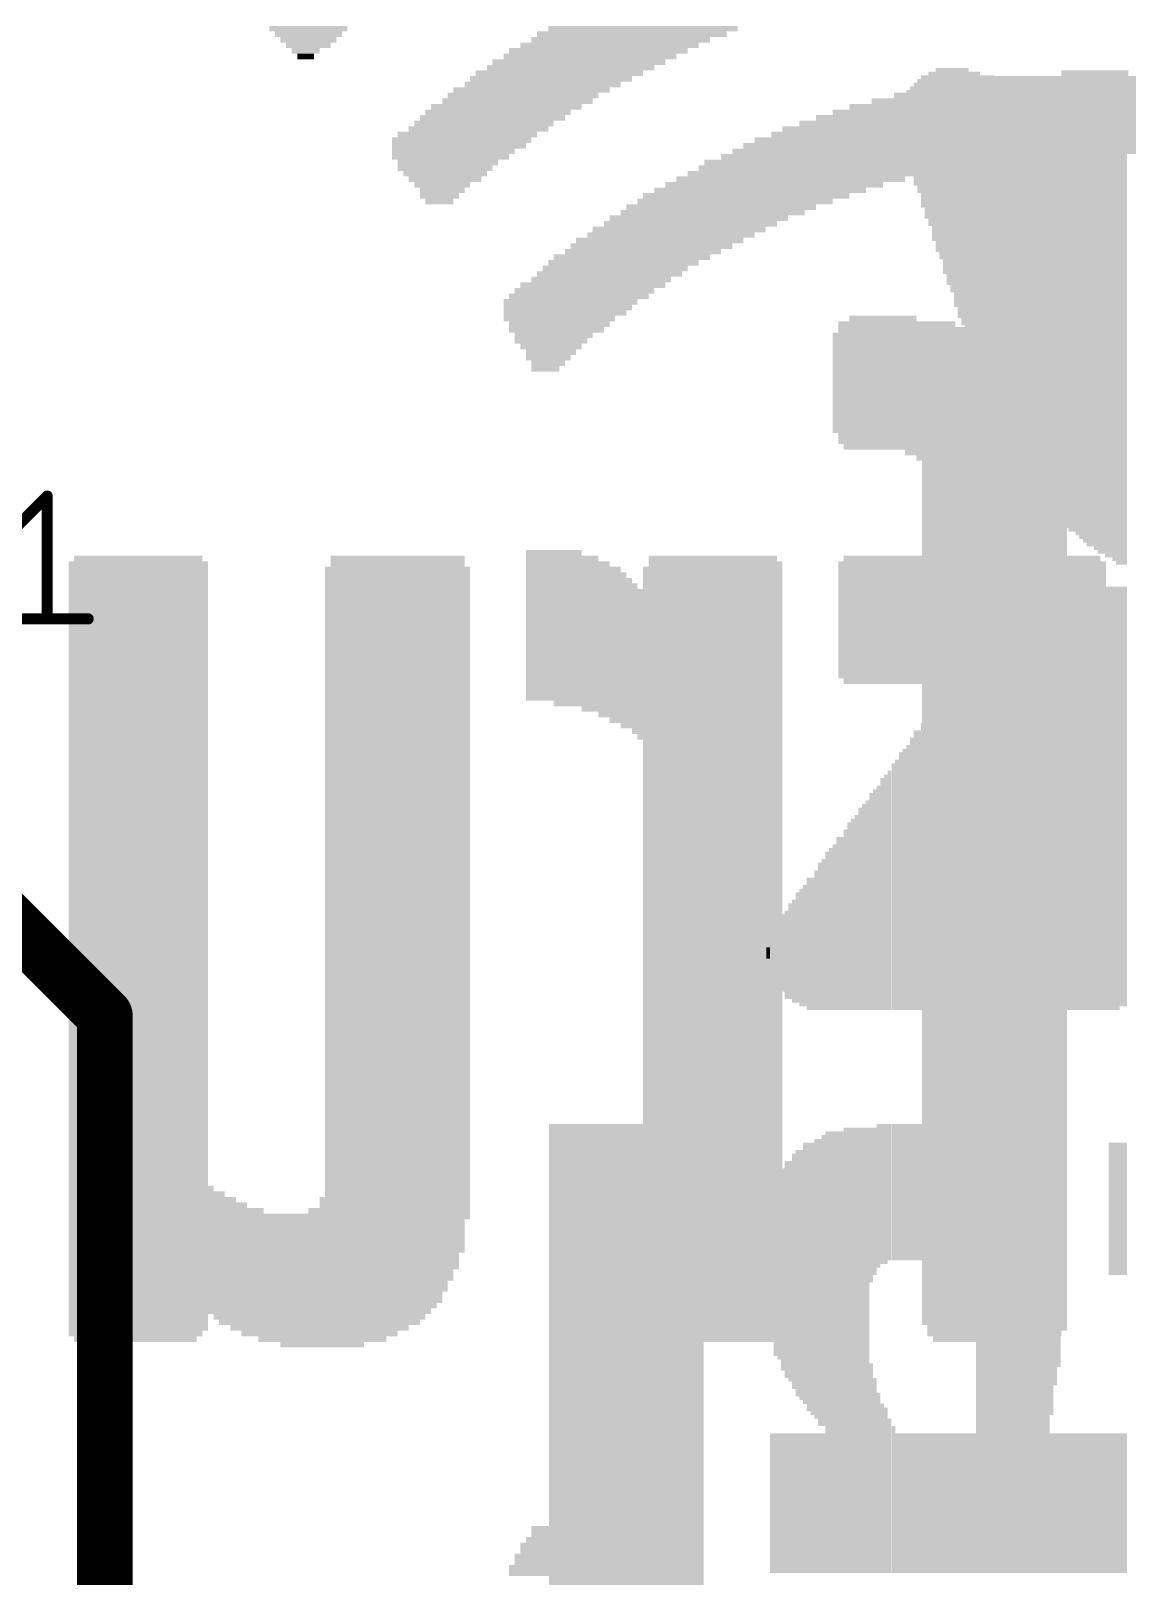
# Model space of a CAD drawing. Extents: x -8.4 to 31.7, y -7.2 to 47.3.
# Drawn here: x 6.27 to 11.26, y 27.17 to 34.2 of the extents above; entities that cross this region are included whole.
import ezdxf

# ---------------------------------------------------------------- set-up
doc = ezdxf.new("R2010")
doc.units = 0
for name, color, linetype in [('1', 12, 'CONTINUOUS'), ('21', 4, 'CONTINUOUS'), ('22', 6, 'CONTINUOUS'), ('51', 253, 'CONTINUOUS')]:
    doc.layers.add(name, color=color, linetype=linetype)

# ---------------------------------------------------------------- blocks, each defined once
blk = doc.blocks.new('RECT')
blk.add_solid([(-0.5, -0.5), (0.5, -0.5), (-0.5, 0.5), (0.5, 0.5)])

msp = doc.modelspace()

# ---------------------------------------------------------------- linework, layer by layer
at = {"layer": '1', "const_width": 0.254}
for points in [[(6.604, 29.718), (6.096, 30.226)], [(6.604, 26.416), (6.604, 29.718)]]:
    msp.add_lwpolyline(points, dxfattribs=at)
at = {"layer": '1', "const_width": 0.127}
for points in [[(6.6675, 29.718, 1), (6.5405, 29.718)], [(6.5591, 29.6731, 1), (6.6489, 29.7629)]]:
    msp.add_lwpolyline(points, format="xyb", dxfattribs=at)
at = {"layer": '51', "const_width": 0.0508}
for points in [[(6.1554, 31.8983), (6.3418, 32.0847)], [(6.3418, 32.0847), (6.3418, 31.5254)], [(6.1554, 31.5254), (6.5282, 31.5254)]]:
    msp.add_lwpolyline(points, dxfattribs=at)
at = {"layer": '51', "const_width": 0.0254}
for points in [[(6.3545, 32.0847, 1), (6.3291, 32.0847)], [(6.3508, 32.0757, 1), (6.3328, 32.0937)], [(6.3291, 31.5254, 1), (6.3545, 31.5254)], [(6.5282, 31.5127, 1), (6.5282, 31.5381)]]:
    msp.add_lwpolyline(points, format="xyb", dxfattribs=at)

# ---------------------------------------------------------------- block references
at = {"layer": '21', "rotation": 270}
for p, xscale, yscale in [((10.3292, 33.7), 0.6035, 0.0167), ((10.3459, 33.6748), 0.6538, 0.0168), ((10.3627, 33.6665), 0.7041, 0.0168), ((10.3795, 33.6329), 0.7712, 0.0167), ((10.3962, 33.6161), 0.8382, 0.0168), ((10.413, 33.5994), 0.8717, 0.0168), ((10.4298, 33.5659), 0.9387, 0.0167), ((10.4465, 33.5407), 0.989, 0.0168), ((10.4633, 33.5239), 1.0226, 0.0168), ((10.4801, 33.4904), 1.0896, 0.0167), ((10.4968, 33.4653), 1.1399, 0.0168), ((10.5136, 33.4485), 1.1734, 0.0168), ((10.5304, 33.415), 1.2405, 0.0167), ((10.5471, 33.3815), 1.2741, 0.0168), ((10.5639, 33.3647), 1.3076, 0.0167), ((10.5806, 33.3312), 1.3747, 0.0168), ((10.5974, 33.2976), 1.4082, 0.0168), ((10.6142, 33.2809), 1.4417, 0.0167), ((10.6309, 33.2473), 1.5088, 0.0168), ((10.6477, 33.2222), 1.559, 0.0168), ((10.2621, 33.7838), 0.3018, 0.0168), ((10.2789, 33.7586), 0.3856, 0.0168), ((10.2957, 33.7335), 0.4694, 0.0167), ((10.3124, 33.7251), 0.5196, 0.0168), ((10.6645, 33.197), 1.5758, 0.0167), ((10.6812, 33.1803), 1.6093, 0.0168), ((10.698, 33.1635), 1.6428, 0.0168), ((10.7148, 33.1467), 1.6764, 0.0167), ((10.7315, 33.1216), 1.6932, 0.0168), ((10.7483, 33.0881), 1.7267, 0.0167), ((10.765, 33.0881), 1.7267, 0.0168), ((10.7818, 33.0713), 1.7602, 0.0168), ((10.7986, 33.0545), 1.7937, 0.0167), ((10.8153, 33.0378), 1.7938, 0.0168), ((10.8321, 33.0211), 1.8273, 0.0168), ((10.8489, 33.0127), 1.8441, 0.0167), ((10.8656, 33.0042), 1.8609, 0.0168), ((10.2454, 33.7754), 0.2514, 0.0167), ((10.8824, 32.9875), 1.8608, 0.0168), ((10.8992, 32.9791), 1.8776, 0.0167), ((10.9159, 32.9539), 1.8943, 0.0168), ((10.9327, 32.9456), 1.9111, 0.0168), ((10.9495, 32.9372), 1.9278, 0.0167), ((10.9662, 32.9205), 1.9279, 0.0168), ((10.983, 32.9121), 1.9447, 0.0167), ((10.9997, 32.9037), 1.9614, 0.0168), ((11.0165, 32.9037), 1.9614, 0.0168), ((11.0333, 32.8869), 1.9614, 0.0167), ((11.05, 32.8785), 1.9782, 0.0168), ((10.2286, 33.7921), 0.1173, 0.0168), ((11.0668, 32.8618), 1.9781, 0.0168), ((11.0836, 32.8533), 1.9949, 0.0167), ((11.1003, 32.8533), 1.9949, 0.0168), ((11.1171, 32.8366), 1.9949, 0.0168), ((11.1339, 32.8283), 2.0117, 0.0167), ((11.1506, 32.8283), 2.0117, 0.0168), ((11.1674, 32.8199), 2.0285, 0.0167), ((11.1841, 32.8115), 2.0117, 0.0168), ((11.2009, 32.8031), 2.0284, 0.0168), ((11.2177, 32.7863), 2.0284, 0.0167), ((11.2344, 32.7863), 2.0284, 0.0168), ((11.2512, 32.7863), 2.0284, 0.0168), ((10.9327, 30.6741), 1.8608, 0.0168), ((10.9495, 30.6741), 1.8608, 0.0167), ((10.9662, 30.6741), 1.8608, 0.0168), ((10.983, 30.6825), 1.8775, 0.0167), ((10.9997, 30.6825), 1.8775, 0.0168), ((11.0165, 30.6825), 1.8775, 0.0168), ((11.0333, 30.6909), 1.8943, 0.0167), ((11.05, 30.6909), 1.8943, 0.0168), ((11.0668, 30.6992), 1.911, 0.0168), ((11.0836, 30.6992), 1.911, 0.0167), ((11.1003, 30.6992), 1.911, 0.0168), ((11.1171, 30.6992), 1.911, 0.0168), ((11.1339, 30.7076), 1.9278, 0.0167), ((11.1506, 30.7076), 1.9278, 0.0168), ((11.1674, 30.7076), 1.9278, 0.0167), ((11.1841, 30.7076), 1.9278, 0.0168), ((11.2009, 30.7076), 1.9278, 0.0168), ((11.2177, 30.7076), 1.9278, 0.0167), ((11.2344, 30.716), 1.9111, 0.0168), ((11.2512, 30.716), 1.9111, 0.0168), ((10.8321, 30.649), 1.8105, 0.0168), ((10.8489, 30.649), 1.8105, 0.0167), ((10.8656, 30.649), 1.8105, 0.0168), ((10.8824, 30.6573), 1.8272, 0.0168), ((10.8992, 30.6573), 1.8272, 0.0167), ((10.9159, 30.6657), 1.844, 0.0168), ((10.7148, 30.607), 1.7266, 0.0167), ((10.7315, 30.607), 1.7266, 0.0168), ((10.7483, 30.6154), 1.7434, 0.0167), ((10.765, 30.6238), 1.7602, 0.0168), ((10.7818, 30.6238), 1.7602, 0.0168), ((10.7986, 30.6322), 1.7769, 0.0167), ((10.8153, 30.6322), 1.7769, 0.0168), ((10.6309, 30.5735), 1.6596, 0.0168), ((10.6477, 30.5819), 1.6764, 0.0168), ((10.6645, 30.5819), 1.6764, 0.0167), ((10.6812, 30.5903), 1.6931, 0.0168), ((10.698, 30.5987), 1.7099, 0.0168), ((10.5639, 30.54), 1.5925, 0.0167), ((10.5806, 30.5484), 1.6093, 0.0168), ((10.5974, 30.5568), 1.6261, 0.0168), ((10.6142, 30.5568), 1.6261, 0.0167), ((10.4968, 30.5065), 1.5255, 0.0168), ((10.5136, 30.5065), 1.5255, 0.0168), ((10.5304, 30.5232), 1.559, 0.0167), ((10.5471, 30.5316), 1.5758, 0.0168), ((10.4298, 30.4646), 1.4417, 0.0167), ((10.4465, 30.4813), 1.4752, 0.0168), ((10.4633, 30.4813), 1.4752, 0.0168), ((10.4801, 30.4897), 1.4919, 0.0167), ((10.3795, 30.431), 1.3746, 0.0167), ((10.3962, 30.4394), 1.3914, 0.0168), ((10.413, 30.4562), 1.4249, 0.0168), ((10.3292, 30.3975), 1.3075, 0.0167), ((10.3459, 30.4059), 1.3243, 0.0168), ((10.3627, 30.4143), 1.3411, 0.0168), ((10.2789, 30.364), 1.2405, 0.0168), ((10.2957, 30.3807), 1.274, 0.0167), ((10.3124, 30.3807), 1.274, 0.0168), ((10.2286, 30.3304), 1.1734, 0.0168), ((10.2454, 30.3388), 1.1902, 0.0167), ((10.2621, 30.3472), 1.207, 0.0168), ((10.1783, 30.2885), 1.0896, 0.0168), ((10.1951, 30.3053), 1.1231, 0.0167), ((10.2118, 30.3137), 1.1399, 0.0168), ((10.128, 30.255), 1.0226, 0.0168), ((10.1448, 30.2718), 1.0561, 0.0167), ((10.1615, 30.2801), 1.0728, 0.0168), ((10.0777, 30.2215), 0.9555, 0.0168), ((10.0945, 30.2382), 0.989, 0.0168), ((10.1113, 30.2466), 1.0058, 0.0167), ((10.0274, 30.1879), 0.8884, 0.0168), ((10.0442, 30.2047), 0.922, 0.0168), ((10.061, 30.2131), 0.9387, 0.0167), ((9.9771, 30.1544), 0.8214, 0.0168), ((9.9939, 30.1712), 0.8549, 0.0168), ((10.0107, 30.1796), 0.8717, 0.0167), ((9.9101, 30.1125), 0.7376, 0.0167), ((9.9268, 30.1209), 0.7543, 0.0168), ((9.9436, 30.1377), 0.7879, 0.0168), ((9.9604, 30.1377), 0.7879, 0.0167), ((9.8598, 30.079), 0.6705, 0.0168), ((9.8765, 30.0874), 0.6873, 0.0167), ((9.8933, 30.1041), 0.7208, 0.0168), ((9.8095, 30.0455), 0.6035, 0.0168), ((9.8262, 30.0455), 0.6035, 0.0167), ((9.843, 30.0622), 0.637, 0.0168), ((9.7592, 30.0287), 0.5029, 0.0168), ((9.7759, 30.0287), 0.5365, 0.0167), ((9.7927, 30.037), 0.5532, 0.0168), ((9.7089, 29.9951), 0.4024, 0.0168), ((9.7256, 30.0119), 0.4359, 0.0167), ((9.7424, 30.0119), 0.4694, 0.0168), ((9.6586, 29.9951), 0.2682, 0.0168), ((9.6754, 29.9951), 0.3018, 0.0168), ((9.6921, 30.0035), 0.352, 0.0167), ((9.6418, 29.9951), 0.2012, 0.0167), ((9.6251, 30.0035), 0.0503, 0.0168), ((8.636, 25.8041), 6.8397, 0.0168), ((8.6528, 25.8041), 6.8397, 0.0167), ((8.6695, 25.8041), 6.8397, 0.0168), ((8.6863, 25.8041), 6.8397, 0.0168), ((8.7031, 25.8041), 6.8397, 0.0167), ((8.7198, 25.8041), 6.8397, 0.0168), ((8.7366, 25.8041), 6.8397, 0.0168), ((8.7534, 25.8041), 6.8397, 0.0167), ((8.7701, 25.8041), 6.8397, 0.0168), ((8.7869, 25.8041), 6.8397, 0.0168), ((8.8037, 25.8041), 6.8397, 0.0167), ((8.8204, 25.8041), 6.8397, 0.0168), ((8.8372, 25.8041), 6.8397, 0.0168), ((8.854, 25.8041), 6.8397, 0.0167), ((8.8707, 25.8041), 6.8397, 0.0168), ((8.8875, 25.8041), 6.8397, 0.0167), ((8.9042, 25.8041), 6.8397, 0.0168), ((8.921, 25.8041), 6.8397, 0.0168), ((8.9378, 25.8041), 6.8397, 0.0167), ((8.9545, 25.8041), 6.8397, 0.0168), ((8.9713, 25.8041), 6.8397, 0.0168), ((8.9881, 25.8041), 6.8397, 0.0167), ((9.0048, 25.8041), 6.8397, 0.0168), ((9.0216, 25.8041), 6.8397, 0.0168), ((9.0384, 25.8041), 6.8397, 0.0167), ((9.0551, 25.8041), 6.8397, 0.0168), ((9.0719, 25.8041), 6.8397, 0.0167), ((9.0886, 25.8041), 6.8397, 0.0168), ((9.1054, 25.8041), 6.8397, 0.0168), ((9.1222, 25.8041), 6.8397, 0.0167), ((9.1389, 25.8041), 6.8397, 0.0168), ((9.1557, 25.8041), 6.8397, 0.0168), ((9.1725, 25.8041), 6.8397, 0.0167), ((9.1892, 25.8041), 6.8397, 0.0168), ((9.206, 25.8041), 6.8397, 0.0168), ((9.2227, 25.8041), 6.8397, 0.0167), ((9.2395, 22.225), 13.998, 0.0168), ((9.2563, 22.225), 13.998, 0.0168), ((9.273, 22.225), 13.998, 0.0167), ((9.2898, 22.225), 13.998, 0.0168), ((9.3065, 22.225), 13.998, 0.0167), ((9.3233, 22.225), 13.998, 0.0168), ((10.128, 28.8971), 0.6538, 0.0168), ((10.1448, 28.9055), 0.6371, 0.0167), ((10.1615, 28.9055), 0.6371, 0.0168), ((10.1783, 28.9139), 0.6203, 0.0168), ((10.1951, 28.9139), 0.6203, 0.0167), ((10.2118, 28.9139), 0.6203, 0.0168), ((10.2286, 28.9139), 0.6203, 0.0168), ((10.2454, 28.9139), 0.6203, 0.0167), ((10.2621, 28.9139), 0.6203, 0.0168), ((10.2789, 28.9139), 0.6203, 0.0168), ((10.2957, 28.9139), 0.6203, 0.0167), ((10.3124, 28.9139), 0.6203, 0.0168), ((10.3292, 28.9139), 0.6203, 0.0167), ((10.3459, 28.9139), 0.6203, 0.0168), ((10.3627, 28.9139), 0.6203, 0.0168), ((10.3795, 28.9139), 0.6203, 0.0167), ((9.7927, 28.545), 1.1902, 0.0168), ((9.8095, 28.5282), 1.2237, 0.0168), ((9.8262, 28.5199), 1.2405, 0.0167), ((9.843, 28.5199), 1.2741, 0.0168), ((9.8598, 28.5031), 1.3076, 0.0168), ((9.8765, 28.5115), 1.3244, 0.0167), ((9.8933, 28.1846), 2.0116, 0.0168), ((9.9101, 28.1846), 2.0116, 0.0167), ((9.9268, 28.1846), 2.0116, 0.0168), ((9.9436, 28.1846), 2.0116, 0.0168), ((9.9604, 28.1846), 2.0116, 0.0167), ((9.9771, 28.193), 2.0284, 0.0168), ((9.9939, 28.193), 2.0284, 0.0168), ((10.0107, 28.193), 2.0284, 0.0167), ((10.0274, 28.193), 2.0284, 0.0168), ((10.0442, 28.193), 2.0284, 0.0168), ((10.061, 28.193), 2.0284, 0.0167), ((10.0777, 28.193), 2.0284, 0.0168), ((10.0945, 28.8552), 0.7041, 0.0168), ((10.1113, 28.8719), 0.6706, 0.0167), ((10.3962, 28.9055), 0.6035, 0.0168), ((10.413, 28.9055), 0.6035, 0.0168), ((10.4298, 28.9055), 0.6035, 0.0167), ((10.4465, 28.9055), 0.6035, 0.0168), ((10.4633, 28.9055), 0.6035, 0.0168), ((10.4801, 28.8971), 0.6203, 0.0167), ((10.4968, 28.8971), 0.6203, 0.0168), ((10.5136, 28.8887), 0.637, 0.0168), ((10.5304, 28.8803), 0.6538, 0.0167), ((10.5471, 28.8552), 0.7041, 0.0168), ((10.5639, 28.8384), 0.7376, 0.0167), ((10.5806, 28.1846), 2.0116, 0.0168), ((10.5974, 28.1846), 2.0116, 0.0168), ((10.6142, 28.1846), 2.0116, 0.0167), ((10.6309, 28.1846), 2.0116, 0.0168), ((10.6477, 28.1763), 1.9949, 0.0168), ((10.6645, 28.1763), 1.9949, 0.0167), ((10.6812, 28.1679), 1.9781, 0.0168), ((10.698, 28.1679), 1.9781, 0.0168), ((10.7148, 28.1679), 1.9781, 0.0167), ((10.7315, 28.1594), 1.9613, 0.0168), ((10.7483, 28.1594), 1.9613, 0.0167), ((11.1841, 28.8384), 0.6035, 0.0168), ((11.2009, 28.8384), 0.6035, 0.0168), ((11.2177, 28.8384), 0.6035, 0.0167), ((11.2344, 28.8384), 0.6035, 0.0168), ((11.2512, 28.8384), 0.6035, 0.0168), ((9.7424, 28.5535), 1.0729, 0.0168), ((9.7592, 28.545), 1.1232, 0.0168), ((9.7759, 28.5367), 1.1399, 0.0167), ((10.765, 28.1511), 1.9446, 0.0168), ((10.7818, 28.1427), 1.9278, 0.0168), ((10.7986, 28.1344), 1.9111, 0.0167), ((10.8153, 28.1344), 1.9111, 0.0168), ((9.6921, 28.5618), 0.922, 0.0167), ((9.7089, 28.5618), 0.989, 0.0168), ((9.7256, 28.5534), 1.0058, 0.0167), ((10.8321, 28.1176), 1.8775, 0.0168), ((10.8489, 28.1092), 1.8608, 0.0167), ((10.8656, 28.1008), 1.844, 0.0168), ((9.6586, 28.5617), 0.7879, 0.0168), ((9.6754, 28.5618), 0.8214, 0.0168), ((10.8824, 28.0841), 1.8105, 0.0168), ((10.8992, 28.0673), 1.7769, 0.0167), ((10.9159, 28.4026), 1.0059, 0.0168), ((9.6418, 28.5618), 0.5868, 0.0167), ((10.9327, 28.4361), 0.8047, 0.0168), ((10.9495, 28.4444), 0.6538, 0.0167), ((10.0945, 27.6566), 0.9555, 0.0168), ((10.1113, 27.6231), 0.8885, 0.0167), ((10.128, 27.5895), 0.8214, 0.0168), ((10.1448, 27.5644), 0.7711, 0.0167), ((10.1615, 27.556), 0.7543, 0.0168), ((10.1783, 27.5308), 0.704, 0.0168), ((9.6418, 27.4973), 0.637, 0.0167), ((9.6586, 27.4973), 0.637, 0.0168), ((9.6754, 27.4973), 0.637, 0.0168), ((9.6921, 27.4973), 0.637, 0.0167), ((9.7089, 27.4973), 0.637, 0.0168), ((9.7256, 27.4973), 0.637, 0.0167), ((9.7424, 27.4973), 0.637, 0.0168), ((9.7592, 27.4973), 0.637, 0.0168), ((9.7759, 27.4973), 0.637, 0.0167), ((9.7927, 27.4973), 0.637, 0.0168), ((9.8095, 27.4973), 0.637, 0.0168), ((9.8262, 27.4973), 0.637, 0.0167), ((9.843, 27.4973), 0.637, 0.0168), ((9.8598, 27.4973), 0.637, 0.0168), ((9.8765, 27.4973), 0.637, 0.0167), ((10.1951, 27.5141), 0.6705, 0.0167), ((10.2118, 27.4973), 0.637, 0.0168), ((10.2286, 27.4973), 0.637, 0.0168), ((10.2454, 27.4973), 0.637, 0.0167), ((10.2621, 27.4973), 0.637, 0.0168), ((10.2789, 27.4973), 0.637, 0.0168), ((10.2957, 27.4973), 0.637, 0.0167), ((10.3124, 27.4973), 0.637, 0.0168), ((10.3292, 27.4973), 0.637, 0.0167), ((10.3459, 27.4973), 0.637, 0.0168), ((10.3627, 27.4973), 0.637, 0.0168), ((10.3795, 27.4973), 0.637, 0.0167), ((10.3962, 27.4973), 0.637, 0.0168), ((10.413, 27.4973), 0.637, 0.0168), ((10.4298, 27.4973), 0.637, 0.0167), ((10.4465, 27.4973), 0.637, 0.0168), ((10.4633, 27.4973), 0.637, 0.0168), ((10.4801, 27.4973), 0.637, 0.0167), ((10.4968, 27.4973), 0.637, 0.0168), ((10.5136, 27.4973), 0.637, 0.0168), ((10.5304, 27.4973), 0.637, 0.0167), ((10.5471, 27.4973), 0.637, 0.0168), ((10.5639, 27.4973), 0.637, 0.0167), ((10.9159, 27.4973), 0.637, 0.0168), ((10.9327, 27.4973), 0.637, 0.0168), ((10.9495, 27.4973), 0.637, 0.0167), ((10.9662, 27.4973), 0.637, 0.0168), ((10.983, 27.4973), 0.637, 0.0167), ((10.9997, 27.4973), 0.637, 0.0168), ((11.0165, 27.4973), 0.637, 0.0168), ((11.0333, 27.4973), 0.637, 0.0167), ((11.05, 27.4973), 0.637, 0.0168), ((11.0668, 27.4973), 0.637, 0.0168), ((11.0836, 27.4973), 0.637, 0.0167), ((11.1003, 27.4973), 0.637, 0.0168), ((11.1171, 27.4973), 0.637, 0.0168), ((11.1339, 27.4973), 0.637, 0.0167), ((11.1506, 27.4973), 0.637, 0.0168), ((11.1674, 27.4973), 0.637, 0.0167), ((11.1841, 27.4973), 0.637, 0.0168), ((11.2009, 27.4973), 0.637, 0.0168), ((11.2177, 27.4973), 0.637, 0.0167), ((11.2344, 27.4973), 0.637, 0.0168), ((11.2512, 27.4973), 0.637, 0.0168)]:
    msp.add_blockref('RECT', p, dxfattribs=dict(at, xscale=xscale, yscale=yscale))
at = {"layer": '22', "yscale": 0.0254, "rotation": 180}
for p, xscale in [((7.5311, 34.2138), 0.3556), ((9.0551, 34.2138), 0.8636), ((7.5311, 34.1884), 0.3048), ((7.5311, 34.163), 0.254), ((7.5311, 34.1376), 0.2032), ((8.9027, 34.1376), 0.8128), ((8.9535, 34.163), 0.8128), ((9.0043, 34.1884), 0.8636), ((7.5184, 34.1122), 0.127), ((7.5184, 34.0868), 0.0762), ((8.763, 34.0614), 0.7874), ((8.8138, 34.0868), 0.7874), ((8.8519, 34.1122), 0.8128), ((8.636, 33.9852), 0.7366), ((8.6741, 34.0106), 0.762), ((8.7249, 34.036), 0.762), ((11.1125, 33.9852), 0.9652), ((11.1125, 34.0106), 0.3048), ((8.5471, 33.9344), 0.7112), ((8.5979, 33.9598), 0.7112), ((11.1125, 33.9344), 1.5748), ((11.1125, 33.9598), 1.3208), ((8.4328, 33.8582), 0.6858), ((8.4836, 33.8836), 0.6858), ((8.509, 33.909), 0.6858), ((11.1125, 33.8582), 2.2352), ((11.1125, 33.8836), 2.032), ((11.1125, 33.909), 1.8288), ((8.3312, 33.782), 0.635), ((8.3693, 33.8074), 0.6604), ((8.3947, 33.8328), 0.6604), ((11.1125, 33.782), 2.6924), ((11.1125, 33.8074), 2.54), ((11.1125, 33.8328), 2.3876), ((8.2296, 33.7058), 0.635), ((8.255, 33.7312), 0.635), ((8.3058, 33.7566), 0.635), ((11.1125, 33.7058), 3.0988), ((11.1125, 33.7312), 2.9464), ((11.1125, 33.7566), 2.8448), ((8.2169, 33.6804), 0.6096), ((8.1915, 33.655), 0.5588), ((11.1125, 33.655), 3.302), ((11.1125, 33.6804), 3.2004), ((8.1788, 33.6296), 0.5334), ((8.1661, 33.6042), 0.4572), ((8.1534, 33.5788), 0.4318), ((9.8933, 33.5788), 1.1684), ((9.9949, 33.6042), 1.3208), ((10.1727, 33.6296), 1.524), ((8.1534, 33.5534), 0.381), ((8.1534, 33.528), 0.3302), ((8.1407, 33.5026), 0.254), ((9.652, 33.5026), 0.9906), ((9.7282, 33.528), 1.0414), ((9.8044, 33.5534), 1.0922), ((8.1407, 33.4772), 0.2032), ((8.128, 33.4518), 0.1778), ((8.128, 33.4264), 0.127), ((9.4742, 33.4264), 0.889), ((9.525, 33.4518), 0.9398), ((9.5885, 33.4772), 0.9652), ((9.3091, 33.3502), 0.8128), ((9.3726, 33.3756), 0.8382), ((9.4107, 33.401), 0.8636), ((9.2202, 33.2994), 0.7874), ((9.271, 33.3248), 0.7874), ((9.0932, 33.2232), 0.7366), ((9.1313, 33.2486), 0.762), ((9.1821, 33.274), 0.762), ((8.9662, 33.147), 0.6858), ((9.0043, 33.1724), 0.7112), ((9.0551, 33.1978), 0.7112), ((8.8646, 33.0708), 0.635), ((8.9027, 33.0962), 0.6604), ((8.9281, 33.1216), 0.6604), ((8.7884, 33.02), 0.635), ((8.8265, 33.0454), 0.6604), ((8.7249, 32.9692), 0.6096), ((8.7122, 32.9438), 0.5842), ((8.763, 32.9946), 0.635), ((8.6995, 32.9184), 0.5588), ((8.6741, 32.893), 0.508), ((8.6741, 32.8676), 0.4572), ((10.2108, 32.8676), 0.5334), ((10.1473, 32.893), 0.3048), ((8.6614, 32.8422), 0.4318), ((8.6487, 32.8168), 0.3556), ((8.636, 32.7914), 0.3302), ((10.2743, 32.8168), 0.7112), ((10.2997, 32.7914), 0.762), ((10.2489, 32.8422), 0.6096), ((8.636, 32.766), 0.2794), ((8.636, 32.7406), 0.2286), ((8.6233, 32.7152), 0.2032), ((10.3124, 32.766), 0.7874), ((10.3378, 32.7406), 0.8382), ((10.3505, 32.7152), 0.8636), ((8.6233, 32.6898), 0.1524), ((8.6106, 32.6644), 0.127), ((10.3632, 32.6898), 0.889), ((10.3759, 32.6644), 0.9144), ((10.3759, 32.639), 0.9144), ((10.3886, 32.6136), 0.9398), ((10.4013, 32.5882), 0.9652), ((10.4013, 32.5628), 0.9652), ((10.414, 32.5374), 0.9906), ((10.414, 32.512), 0.9906), ((10.414, 32.4866), 0.9906), ((10.4267, 32.4612), 1.016), ((10.4267, 32.4358), 1.016), ((10.4267, 32.4104), 1.016), ((10.4394, 32.385), 1.0414), ((10.4521, 32.3596), 1.016), ((10.4521, 32.3342), 1.016), ((10.4648, 32.3088), 0.9906), ((10.6045, 32.2834), 0.7112), ((10.6299, 32.258), 0.6604), ((10.6553, 32.2326), 0.6604), ((10.6553, 32.2072), 0.6604), ((10.6553, 32.1818), 0.6604), ((10.6553, 32.1564), 0.6604), ((10.6553, 32.131), 0.6604), ((10.6553, 32.1056), 0.6604), ((10.6553, 32.0802), 0.6604), ((10.6553, 32.0548), 0.6604), ((10.6553, 32.0294), 0.6604), ((10.6553, 32.004), 0.6604), ((10.6553, 31.9786), 0.6604), ((10.6553, 31.9532), 0.6604), ((10.6553, 31.9278), 0.6604), ((10.6553, 31.9024), 0.6604), ((10.6553, 31.877), 0.6604), ((6.7564, 31.8008), 0.5842), ((7.9375, 31.8008), 0.6096), ((8.6487, 31.8262), 0.254), ((8.6868, 31.8008), 0.3302), ((9.3726, 31.8008), 0.5842), ((10.5537, 31.8008), 1.1684), ((10.6553, 31.8516), 0.6604), ((10.6553, 31.8262), 0.6604), ((6.7564, 31.7754), 0.635), ((6.7564, 31.75), 0.635), ((7.9375, 31.75), 0.6604), ((7.9375, 31.7754), 0.6096), ((8.7122, 31.7754), 0.381), ((8.7376, 31.75), 0.4318), ((9.3726, 31.75), 0.635), ((9.3853, 31.7754), 0.6096), ((10.5537, 31.7754), 1.2192), ((10.5537, 31.75), 1.2192), ((6.7564, 31.7246), 0.635), ((6.7564, 31.6992), 0.635), ((6.7564, 31.6738), 0.635), ((7.9375, 31.7246), 0.6604), ((7.9375, 31.6992), 0.6604), ((7.9375, 31.6738), 0.6604), ((8.7503, 31.7246), 0.4572), ((8.763, 31.6992), 0.4826), ((8.7757, 31.6738), 0.508), ((9.3726, 31.7246), 0.635), ((9.3726, 31.6992), 0.635), ((9.3726, 31.6738), 0.635), ((10.5537, 31.7246), 1.2192), ((10.5537, 31.6992), 1.2192), ((10.5537, 31.6738), 1.2192), ((6.7564, 31.6484), 0.635), ((6.7564, 31.623), 0.635), ((6.7564, 31.5976), 0.635), ((7.9375, 31.6484), 0.6604), ((7.9375, 31.623), 0.6604), ((7.9375, 31.5976), 0.6604), ((9.1059, 31.6484), 1.1684), ((9.1059, 31.623), 1.1684), ((9.1059, 31.5976), 1.1684), ((10.5537, 31.6484), 1.2192), ((10.5537, 31.623), 1.2192), ((10.5537, 31.5976), 1.2192), ((6.7564, 31.5722), 0.635), ((6.7564, 31.5468), 0.635), ((6.7564, 31.5214), 0.635), ((7.9375, 31.5722), 0.6604), ((7.9375, 31.5468), 0.6604), ((7.9375, 31.5214), 0.6604), ((9.1059, 31.5722), 1.1684), ((9.1059, 31.5468), 1.1684), ((9.1059, 31.5214), 1.1684), ((10.5537, 31.5722), 1.2192), ((10.5537, 31.5468), 1.2192), ((10.5537, 31.5214), 1.2192), ((6.7564, 31.496), 0.635), ((6.7564, 31.4706), 0.635), ((7.9375, 31.496), 0.6604), ((7.9375, 31.4706), 0.6604), ((9.1059, 31.496), 1.1684), ((9.1059, 31.4706), 1.1684), ((10.5537, 31.496), 1.2192), ((10.5537, 31.4706), 1.2192), ((6.7564, 31.4452), 0.635), ((6.7564, 31.4198), 0.635), ((6.7564, 31.3944), 0.635), ((7.9375, 31.4452), 0.6604), ((7.9375, 31.4198), 0.6604), ((7.9375, 31.3944), 0.6604), ((9.1059, 31.4452), 1.1684), ((9.1059, 31.4198), 1.1684), ((9.1059, 31.3944), 1.1684), ((10.5537, 31.4452), 1.2192), ((10.5537, 31.4198), 1.2192), ((10.5537, 31.3944), 1.2192), ((6.7564, 31.369), 0.635), ((6.7564, 31.3436), 0.635), ((6.7564, 31.3182), 0.635), ((7.9375, 31.369), 0.6604), ((7.9375, 31.3436), 0.6604), ((7.9375, 31.3182), 0.6604), ((9.1059, 31.369), 1.1684), ((9.1059, 31.3436), 1.1684), ((9.1059, 31.3182), 1.1684), ((10.5537, 31.369), 1.2192), ((10.5537, 31.3436), 1.2192), ((10.5537, 31.3182), 1.2192), ((6.7564, 31.2928), 0.635), ((6.7564, 31.2674), 0.635), ((6.7564, 31.242), 0.635), ((7.9375, 31.2928), 0.6604), ((7.9375, 31.2674), 0.6604), ((7.9375, 31.242), 0.6604), ((9.1059, 31.2928), 1.1684), ((9.1059, 31.2674), 1.1684), ((9.1059, 31.242), 1.1684), ((10.5537, 31.2928), 1.2192), ((10.5537, 31.2674), 1.2192), ((10.5664, 31.242), 1.1938), ((6.7564, 31.2166), 0.635), ((6.7564, 31.1912), 0.635), ((7.9375, 31.2166), 0.6604), ((7.9375, 31.1912), 0.6604), ((9.1059, 31.2166), 1.1684), ((9.1059, 31.1912), 1.1684), ((10.6553, 31.2166), 0.6604), ((10.6553, 31.1912), 0.6604), ((6.7564, 31.1658), 0.635), ((6.7564, 31.1404), 0.635), ((6.7564, 31.115), 0.635), ((7.9375, 31.1658), 0.6604), ((7.9375, 31.1404), 0.6604), ((7.9375, 31.115), 0.6604), ((9.1059, 31.1658), 1.1684), ((9.1694, 31.1404), 1.0414), ((9.2329, 31.115), 0.9144), ((10.6553, 31.1658), 0.6604), ((10.6553, 31.1404), 0.6604), ((10.6553, 31.115), 0.6604), ((6.7564, 31.0896), 0.635), ((6.7564, 31.0642), 0.635), ((6.7564, 31.0388), 0.635), ((7.9375, 31.0896), 0.6604), ((7.9375, 31.0642), 0.6604), ((7.9375, 31.0388), 0.6604), ((9.271, 31.0896), 0.8382), ((9.2964, 31.0642), 0.7874), ((9.3218, 31.0388), 0.7366), ((10.6553, 31.0896), 0.6604), ((10.6553, 31.0642), 0.6604), ((10.6553, 31.0388), 0.6604), ((6.7564, 31.0134), 0.635), ((6.7564, 30.988), 0.635), ((6.7564, 30.9626), 0.635), ((7.9375, 31.0134), 0.6604), ((7.9375, 30.988), 0.6604), ((7.9375, 30.9626), 0.6604), ((9.3472, 31.0134), 0.6858), ((9.3599, 30.988), 0.6604), ((9.3726, 30.9626), 0.635), ((10.6553, 31.0134), 0.6604), ((10.6553, 30.988), 0.6604), ((10.6553, 30.9626), 0.6604), ((6.7564, 30.9372), 0.635), ((6.7564, 30.9118), 0.635), ((6.7564, 30.8864), 0.635), ((7.9375, 30.9372), 0.6604), ((7.9375, 30.9118), 0.6604), ((7.9375, 30.8864), 0.6604), ((9.3726, 30.9372), 0.635), ((9.3726, 30.9118), 0.635), ((9.3726, 30.8864), 0.635), ((10.6553, 30.9372), 0.6604), ((10.6553, 30.9118), 0.6604), ((10.6553, 30.8864), 0.6604), ((6.7564, 30.861), 0.635), ((6.7564, 30.8356), 0.635), ((7.9375, 30.861), 0.6604), ((7.9375, 30.8356), 0.6604), ((9.3726, 30.861), 0.635), ((9.3726, 30.8356), 0.635), ((10.6553, 30.861), 0.6604), ((10.6553, 30.8356), 0.6604), ((6.7564, 30.8102), 0.635), ((6.7564, 30.7848), 0.635), ((6.7564, 30.7594), 0.635), ((7.9375, 30.8102), 0.6604), ((7.9375, 30.7848), 0.6604), ((7.9375, 30.7594), 0.6604), ((9.3726, 30.8102), 0.635), ((9.3726, 30.7848), 0.635), ((9.3726, 30.7594), 0.635), ((10.6553, 30.8102), 0.6604), ((10.6553, 30.7848), 0.6604), ((10.6553, 30.7594), 0.6604), ((6.7564, 30.734), 0.635), ((6.7564, 30.7086), 0.635), ((6.7564, 30.6832), 0.635), ((7.9375, 30.734), 0.6604), ((7.9375, 30.7086), 0.6604), ((7.9375, 30.6832), 0.6604), ((9.3726, 30.734), 0.635), ((9.3726, 30.7086), 0.635), ((9.3726, 30.6832), 0.635), ((10.6553, 30.734), 0.6604), ((10.6553, 30.7086), 0.6604), ((10.6553, 30.6832), 0.6604), ((6.7564, 30.6578), 0.635), ((6.7564, 30.6324), 0.635), ((6.7564, 30.607), 0.635), ((7.9375, 30.6578), 0.6604), ((7.9375, 30.6324), 0.6604), ((7.9375, 30.607), 0.6604), ((9.3726, 30.6578), 0.635), ((9.3726, 30.6324), 0.635), ((9.3726, 30.607), 0.635), ((10.6553, 30.6578), 0.6604), ((10.6553, 30.6324), 0.6604), ((10.6553, 30.607), 0.6604), ((6.7564, 30.5816), 0.635), ((6.7564, 30.5562), 0.635), ((7.9375, 30.5816), 0.6604), ((7.9375, 30.5562), 0.6604), ((9.3726, 30.5816), 0.635), ((9.3726, 30.5562), 0.635), ((10.6553, 30.5816), 0.6604), ((10.6553, 30.5562), 0.6604), ((6.7564, 30.5308), 0.635), ((6.7564, 30.5054), 0.635), ((6.7564, 30.48), 0.635), ((7.9375, 30.5308), 0.6604), ((7.9375, 30.5054), 0.6604), ((7.9375, 30.48), 0.6604), ((9.3726, 30.5308), 0.635), ((9.3726, 30.5054), 0.635), ((9.3726, 30.48), 0.635), ((10.6553, 30.5308), 0.6604), ((10.6553, 30.5054), 0.6604), ((10.6553, 30.48), 0.6604), ((6.7564, 30.4546), 0.635), ((6.7564, 30.4292), 0.635), ((6.7564, 30.4038), 0.635), ((7.9375, 30.4546), 0.6604), ((7.9375, 30.4292), 0.6604), ((7.9375, 30.4038), 0.6604), ((9.3726, 30.4546), 0.635), ((9.3726, 30.4292), 0.635), ((9.3726, 30.4038), 0.635), ((10.6553, 30.4546), 0.6604), ((10.6553, 30.4292), 0.6604), ((10.6553, 30.4038), 0.6604), ((6.7564, 30.3784), 0.635), ((6.7564, 30.353), 0.635), ((6.7564, 30.3276), 0.635), ((7.9375, 30.3784), 0.6604), ((7.9375, 30.353), 0.6604), ((7.9375, 30.3276), 0.6604), ((9.3726, 30.3784), 0.635), ((9.3726, 30.353), 0.635), ((9.3726, 30.3276), 0.635), ((10.6553, 30.3784), 0.6604), ((10.6553, 30.353), 0.6604), ((10.6553, 30.3276), 0.6604), ((6.7564, 30.3022), 0.635), ((6.7564, 30.2768), 0.635), ((7.9375, 30.3022), 0.6604), ((7.9375, 30.2768), 0.6604), ((9.3726, 30.3022), 0.635), ((9.3726, 30.2768), 0.635), ((10.6553, 30.3022), 0.6604), ((10.6553, 30.2768), 0.6604), ((6.7564, 30.2514), 0.635), ((6.7564, 30.226), 0.635), ((6.7564, 30.2006), 0.635), ((7.9375, 30.2514), 0.6604), ((7.9375, 30.226), 0.6604), ((7.9375, 30.2006), 0.6604), ((9.3726, 30.2514), 0.635), ((9.3726, 30.226), 0.635), ((9.3726, 30.2006), 0.635), ((10.6553, 30.2514), 0.6604), ((10.6553, 30.226), 0.6604), ((10.6553, 30.2006), 0.6604), ((6.7564, 30.1752), 0.635), ((6.7564, 30.1498), 0.635), ((6.7564, 30.1244), 0.635), ((7.9375, 30.1752), 0.6604), ((7.9375, 30.1498), 0.6604), ((7.9375, 30.1244), 0.6604), ((9.3726, 30.1752), 0.635), ((9.3726, 30.1498), 0.635), ((9.3726, 30.1244), 0.635), ((10.6553, 30.1752), 0.6604), ((10.6553, 30.1498), 0.6604), ((10.6553, 30.1244), 0.6604), ((6.7564, 30.099), 0.635), ((6.7564, 30.0736), 0.635), ((6.7564, 30.0482), 0.635), ((7.9375, 30.099), 0.6604), ((7.9375, 30.0736), 0.6604), ((7.9375, 30.0482), 0.6604), ((9.3726, 30.099), 0.635), ((9.3726, 30.0736), 0.635), ((9.3726, 30.0482), 0.635), ((10.6553, 30.099), 0.6604), ((10.6553, 30.0736), 0.6604), ((10.6553, 30.0482), 0.6604), ((6.7564, 30.0228), 0.635), ((6.7564, 29.9974), 0.635), ((6.7564, 29.972), 0.635), ((7.9375, 30.0228), 0.6604), ((7.9375, 29.9974), 0.6604), ((7.9375, 29.972), 0.6604), ((9.3726, 30.0228), 0.635), ((9.3726, 29.9974), 0.635), ((9.3726, 29.972), 0.635), ((10.6553, 30.0228), 0.6604), ((10.6553, 29.9974), 0.6604), ((10.6553, 29.972), 0.6604), ((6.7564, 29.9466), 0.635), ((6.7564, 29.9212), 0.635), ((7.9375, 29.9466), 0.6604), ((7.9375, 29.9212), 0.6604), ((9.3726, 29.9466), 0.635), ((9.3726, 29.9212), 0.635), ((10.6553, 29.9466), 0.6604), ((10.6553, 29.9212), 0.6604), ((6.7564, 29.8958), 0.635), ((6.7564, 29.8704), 0.635), ((6.7564, 29.845), 0.635), ((7.9375, 29.8958), 0.6604), ((7.9375, 29.8704), 0.6604), ((7.9375, 29.845), 0.6604), ((9.3726, 29.8958), 0.635), ((9.3726, 29.8704), 0.635), ((9.3726, 29.845), 0.635), ((10.6553, 29.8958), 0.6604), ((10.6553, 29.8704), 0.6604), ((10.6553, 29.845), 0.6604), ((6.7564, 29.8196), 0.635), ((6.7564, 29.7942), 0.635), ((6.7564, 29.7688), 0.635), ((7.9375, 29.8196), 0.6604), ((7.9375, 29.7942), 0.6604), ((7.9375, 29.7688), 0.6604), ((9.3726, 29.8196), 0.635), ((9.3726, 29.7942), 0.635), ((9.3726, 29.7688), 0.635), ((10.6553, 29.8196), 0.6604), ((10.6553, 29.7942), 0.6604), ((10.6553, 29.7688), 0.6604), ((6.7564, 29.7434), 0.635), ((6.7564, 29.718), 0.635), ((6.7564, 29.6926), 0.635), ((7.9375, 29.7434), 0.6604), ((7.9375, 29.718), 0.6604), ((7.9375, 29.6926), 0.6604), ((9.3726, 29.7434), 0.635), ((9.3726, 29.718), 0.635), ((9.3726, 29.6926), 0.635), ((10.6553, 29.7434), 0.6604), ((10.6553, 29.718), 0.6604), ((10.6553, 29.6926), 0.6604), ((6.7564, 29.6672), 0.635), ((6.7564, 29.6418), 0.635), ((7.9375, 29.6672), 0.6604), ((7.9375, 29.6418), 0.6604), ((9.3726, 29.6672), 0.635), ((9.3726, 29.6418), 0.635), ((10.6553, 29.6672), 0.6604), ((10.6553, 29.6418), 0.6604), ((6.7564, 29.6164), 0.635), ((6.7564, 29.591), 0.635), ((6.7564, 29.5656), 0.635), ((7.9375, 29.6164), 0.6604), ((7.9375, 29.591), 0.6604), ((7.9375, 29.5656), 0.6604), ((9.3726, 29.6164), 0.635), ((9.3726, 29.591), 0.635), ((9.3726, 29.5656), 0.635), ((10.6553, 29.6164), 0.6604), ((10.6553, 29.591), 0.6604), ((10.6553, 29.5656), 0.6604), ((6.7564, 29.5402), 0.635), ((6.7564, 29.5148), 0.635), ((6.7564, 29.4894), 0.635), ((7.9375, 29.5402), 0.6604), ((7.9375, 29.5148), 0.6604), ((7.9375, 29.4894), 0.6604), ((9.3726, 29.5402), 0.635), ((9.3726, 29.5148), 0.635), ((9.3726, 29.4894), 0.635), ((10.6553, 29.5402), 0.6604), ((10.6553, 29.5148), 0.6604), ((10.6553, 29.4894), 0.6604), ((6.7564, 29.464), 0.635), ((6.7564, 29.4386), 0.635), ((6.7564, 29.4132), 0.635), ((7.9375, 29.464), 0.6604), ((7.9375, 29.4386), 0.6604), ((7.9375, 29.4132), 0.6604), ((9.3726, 29.464), 0.635), ((9.3726, 29.4386), 0.635), ((9.3726, 29.4132), 0.635), ((10.6553, 29.464), 0.6604), ((10.6553, 29.4386), 0.6604), ((10.6553, 29.4132), 0.6604), ((6.7564, 29.3878), 0.635), ((6.7564, 29.3624), 0.635), ((6.7564, 29.337), 0.635), ((7.9375, 29.3878), 0.6604), ((7.9375, 29.3624), 0.6604), ((7.9375, 29.337), 0.6604), ((9.3726, 29.3878), 0.635), ((9.3726, 29.3624), 0.635), ((9.3726, 29.337), 0.635), ((10.6553, 29.3878), 0.6604), ((10.6553, 29.3624), 0.6604), ((10.6553, 29.337), 0.6604), ((6.7564, 29.3116), 0.635), ((6.7564, 29.2862), 0.635), ((7.9375, 29.3116), 0.6604), ((7.9375, 29.2862), 0.6604), ((9.3726, 29.3116), 0.635), ((9.3726, 29.2862), 0.635), ((10.6553, 29.3116), 0.6604), ((10.6553, 29.2862), 0.6604), ((6.7564, 29.2608), 0.635), ((6.7564, 29.2354), 0.635), ((6.7564, 29.21), 0.635), ((7.9375, 29.2608), 0.6604), ((7.9375, 29.2354), 0.6604), ((7.9375, 29.21), 0.6604), ((9.3726, 29.2608), 0.635), ((9.3726, 29.2354), 0.635), ((9.3726, 29.21), 0.635), ((10.6553, 29.2608), 0.6604), ((10.6553, 29.2354), 0.6604), ((10.6553, 29.21), 0.6604), ((6.7564, 29.1846), 0.635), ((6.7564, 29.1592), 0.635), ((6.7564, 29.1338), 0.635), ((7.9375, 29.1846), 0.6604), ((7.9375, 29.1592), 0.6604), ((7.9375, 29.1338), 0.6604), ((9.3726, 29.1846), 0.635), ((9.3726, 29.1592), 0.635), ((9.3726, 29.1338), 0.635), ((10.6553, 29.1846), 0.6604), ((10.6553, 29.1592), 0.6604), ((10.6553, 29.1338), 0.6604), ((6.7564, 29.1084), 0.635), ((6.7564, 29.083), 0.635), ((6.7564, 29.0576), 0.635), ((7.9375, 29.1084), 0.6604), ((7.9375, 29.083), 0.6604), ((7.9375, 29.0576), 0.6604), ((9.3726, 29.1084), 0.635), ((9.3726, 29.083), 0.635), ((9.3726, 29.0576), 0.635), ((10.6553, 29.1084), 0.6604), ((10.6553, 29.083), 0.6604), ((10.6553, 29.0576), 0.6604), ((6.7564, 29.0322), 0.635), ((6.7564, 29.0068), 0.635), ((7.9375, 29.0322), 0.6604), ((7.9375, 29.0068), 0.6604), ((9.3726, 29.0322), 0.635), ((9.3726, 29.0068), 0.635), ((10.6553, 29.0322), 0.6604), ((10.6553, 29.0068), 0.6604), ((6.7564, 28.9814), 0.635), ((6.7564, 28.956), 0.635), ((6.7691, 28.9306), 0.6604), ((7.9375, 28.9814), 0.6604), ((7.9375, 28.956), 0.6604), ((7.9375, 28.9306), 0.6604), ((9.3726, 28.9814), 0.635), ((9.3726, 28.956), 0.635), ((9.3726, 28.9306), 0.635), ((10.6553, 28.9814), 0.6604), ((10.6553, 28.956), 0.6604), ((10.6553, 28.9306), 0.6604), ((6.7945, 28.9052), 0.7112), ((6.8199, 28.8798), 0.762), ((6.8453, 28.8544), 0.8128), ((7.9248, 28.8798), 0.6858), ((7.9248, 28.8544), 0.6858), ((7.9375, 28.9052), 0.6604), ((9.3726, 28.9052), 0.635), ((9.3726, 28.8798), 0.635), ((9.3726, 28.8544), 0.635), ((10.6553, 28.9052), 0.6604), ((10.6553, 28.8798), 0.6604), ((10.6553, 28.8544), 0.6604), ((6.8834, 28.829), 0.889), ((7.3533, 28.8036), 1.8288), ((7.3406, 28.7782), 1.8034), ((7.8994, 28.829), 0.7366), ((9.3726, 28.829), 0.635), ((9.3726, 28.8036), 0.635), ((9.3726, 28.7782), 0.635), ((10.6553, 28.829), 0.6604), ((10.6553, 28.8036), 0.6604), ((10.6553, 28.7782), 0.6604), ((7.3406, 28.7528), 1.8034), ((7.3406, 28.7274), 1.8034), ((9.3726, 28.7528), 0.635), ((9.3726, 28.7274), 0.635), ((10.6553, 28.7528), 0.6604), ((10.6553, 28.7274), 0.6604), ((7.3406, 28.702), 1.8034), ((7.3406, 28.6766), 1.8034), ((7.3406, 28.6512), 1.8034), ((9.3726, 28.702), 0.635), ((9.3726, 28.6766), 0.635), ((9.3726, 28.6512), 0.635), ((10.6553, 28.702), 0.6604), ((10.6553, 28.6766), 0.6604), ((10.6553, 28.6512), 0.6604), ((7.3279, 28.6258), 1.778), ((7.3279, 28.6004), 1.778), ((7.3279, 28.575), 1.778), ((9.3726, 28.6258), 0.635), ((9.3726, 28.6004), 0.635), ((9.3726, 28.575), 0.635), ((10.6553, 28.6258), 0.6604), ((10.6553, 28.6004), 0.6604), ((10.6553, 28.575), 0.6604), ((7.3152, 28.5496), 1.7526), ((7.3152, 28.5242), 1.7526), ((7.3025, 28.4988), 1.7272), ((9.3726, 28.5496), 0.635), ((9.3726, 28.5242), 0.635), ((9.3726, 28.4988), 0.635), ((10.6553, 28.5496), 0.6604), ((10.6553, 28.5242), 0.6604), ((10.6553, 28.4988), 0.6604), ((7.3025, 28.4734), 1.7272), ((7.2898, 28.448), 1.7018), ((7.2898, 28.4226), 1.7018), ((9.3726, 28.4734), 0.635), ((9.3726, 28.448), 0.635), ((9.3726, 28.4226), 0.635), ((10.6553, 28.4734), 0.6604), ((10.6553, 28.448), 0.6604), ((10.6553, 28.4226), 0.6604), ((7.2771, 28.3972), 1.6764), ((7.2644, 28.3718), 1.651), ((9.3726, 28.3972), 0.635), ((9.3726, 28.3718), 0.635), ((10.6553, 28.3972), 0.6604), ((10.6553, 28.3718), 0.6604), ((6.7564, 28.3464), 0.635), ((6.7564, 28.321), 0.635), ((6.7564, 28.2956), 0.635), ((7.5819, 28.3464), 0.9652), ((7.5819, 28.321), 0.9144), ((7.5819, 28.2956), 0.8128), ((9.3726, 28.3464), 0.635), ((9.3726, 28.321), 0.635), ((9.3726, 28.2956), 0.635), ((10.6553, 28.3464), 0.6604), ((10.6553, 28.321), 0.6604), ((10.668, 28.2956), 0.635), ((6.7437, 28.2702), 0.6096), ((6.7437, 28.2448), 0.5588), ((7.5819, 28.2702), 0.7112), ((7.5946, 28.2448), 0.5842), ((7.5946, 28.2194), 0.381), ((9.3853, 28.2702), 0.6096), ((9.3853, 28.2448), 0.5588), ((10.6553, 28.2702), 0.6096), ((10.6553, 28.2448), 0.5588), ((8.6106, 27.3812), 0.127), ((8.6233, 27.305), 0.254), ((8.6233, 27.3304), 0.2032), ((8.6233, 27.3558), 0.1524), ((8.636, 27.2542), 0.3302), ((8.6614, 27.2288), 0.381), ((8.636, 27.2796), 0.2794), ((8.6614, 27.2034), 0.4318), ((8.6741, 27.178), 0.4572)]:
    msp.add_blockref('RECT', p, dxfattribs=dict(at, xscale=xscale))

doc.saveas('drawing.dxf')
